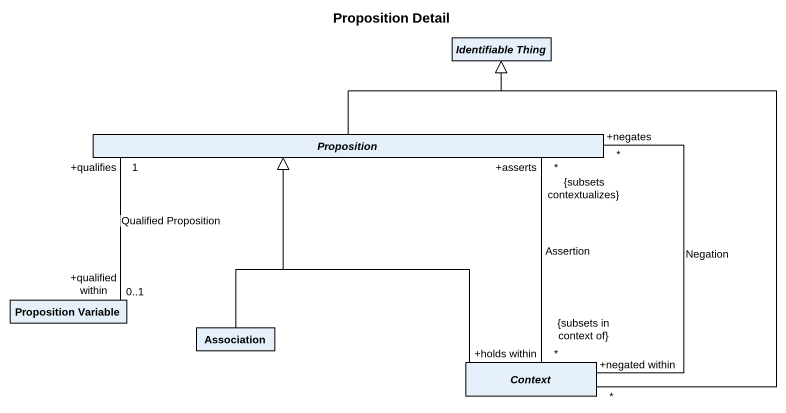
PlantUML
@startuml
title Proposition Detail
hide circle
hide empty members
abstract class "Identifiable Thing" as Identifiable_Thing
abstract class Proposition
class "Proposition Variable" as Proposition_Variable
class Association
abstract class Context
Proposition -up-|> Identifiable_Thing
Proposition_Variable "+qualified within\n0..1" -right- "+qualifies\n1" Proposition : Qualified Proposition
Association -up-|> Proposition
Context -up-|> Identifiable_Thing
Context "+holds within\n*\n{subsets in context of}" -up- "+asserts\n*\n{subsets contextualizes}" Proposition : Assertion
Context "+negated within\n*" -up- "+negates\n*" Proposition : Negation
Context -up-|> Proposition
@enduml
